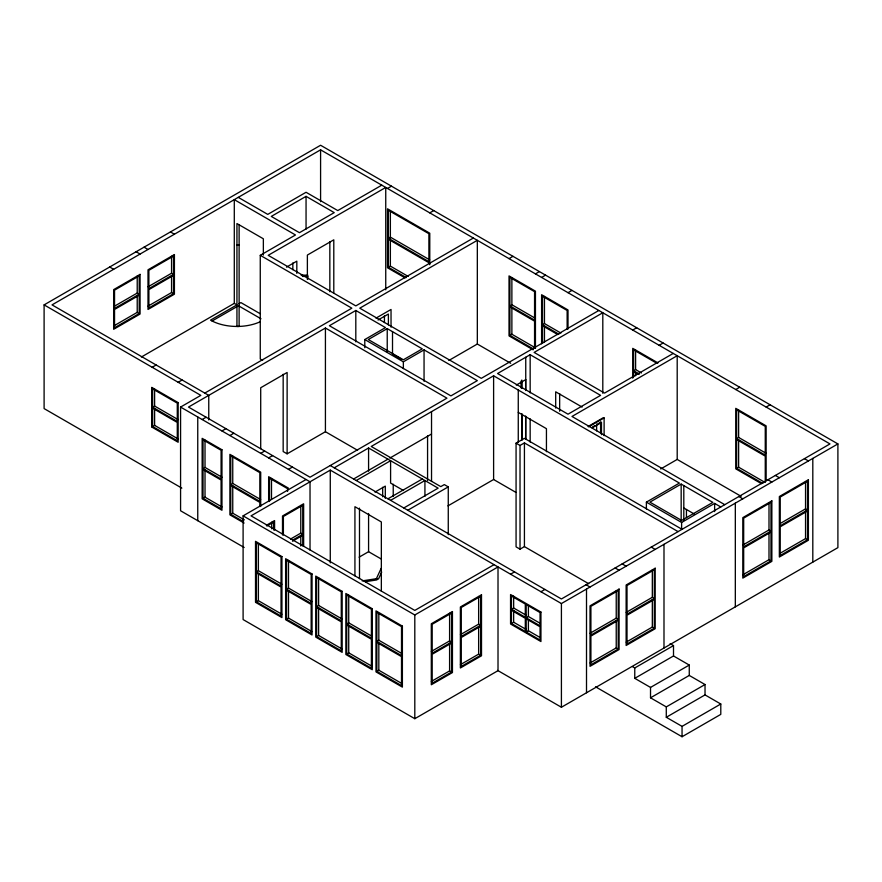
<?xml version="1.0" encoding="UTF-8"?>
<svg xmlns="http://www.w3.org/2000/svg" width="882" height="882" viewBox="0 0 882 882"><rect width="100%" height="100%" fill="white"/><g stroke="black" fill="none" stroke-linecap="round" stroke-linejoin="round"><path stroke-width="1.32" d="M381.2 568.284L376.371 578.702L376.934 579.915L365.335 581.712M381.697 572.087L378.477 579.033L376.371 578.702L362.193 580.896M181.835 488.11L44.1 408.587L44.1 304.885L320.585 145.254L837.9 443.922L837.9 547.634L561.415 707.254L497.569 670.397M330.276 465.531L561.415 598.977L829.973 443.922L320.585 149.83L52.027 304.885L208.758 395.368L208.758 419.931M113.734 306.616L137.217 293.067L139.202 294.202L139.202 275.901L114.539 290.145L114.539 308.446L139.202 294.202M148.077 286.793L171.56 273.233L173.534 274.379L173.534 256.078L148.882 270.311L148.882 288.612L173.534 274.379M306.054 196.344L271.281 216.421L299.45 232.694L334.234 212.617L306.054 196.344L306.054 229.1M113.734 325.943L137.217 312.382L139.202 313.529L139.202 295.227L114.539 309.461L114.539 327.762L139.202 313.529M148.077 306.109L171.56 292.559L173.534 293.695L173.534 275.393L148.882 289.627L148.882 307.928L173.534 293.695M262.649 360.396L260.267 359.029L260.267 255.317L295.492 234.976L234.292 199.652L234.292 303.364L141.374 357.012M381.785 185.165L337.762 210.578L306.054 192.276L267.753 214.392L238.261 197.359M387.507 188.461L391.465 186.179M286.474 267.136L296.815 261.16L296.815 273.365M238.923 303.739L240.896 302.592L260.422 313.871M234.292 303.364L236.938 304.885L210.522 320.133L212.066 321.026L237.335 306.44M152.189 367.287L156.147 364.994M429.777 212.871L433.735 210.578M388.389 238.283L428.895 261.667L428.895 233.708L388.389 210.324L388.389 238.283L390.373 237.148L429.677 259.837M406.26 277.576L388.389 267.268L388.389 239.298L390.373 238.162M178.164 382.281L182.122 379.999M388.389 267.268L390.373 266.121L408.234 276.441M152.63 407.197L177.282 421.431L177.282 403.129L152.63 388.896L152.63 407.197L154.604 406.051L178.087 419.6M244.171 547.49L180.578 510.777L180.578 407.065L200.831 395.368L44.1 304.885M204.8 393.085L351.841 308.182L260.267 255.317M473.358 238.03L355.81 305.9L268.194 255.317L385.743 187.447L385.743 289.792M152.63 426.513L177.282 440.746L177.282 422.445L152.63 408.212L152.63 426.513L154.604 425.367L178.087 438.927M325.425 328.016L188.505 407.065L310.023 477.217L446.942 398.168L325.425 328.016L325.425 431.717L287.124 453.833L283.166 451.551L283.166 374.277M364.784 339.548L385.467 327.597L355.81 310.475L329.394 325.723L450.911 395.886L477.327 380.627L424.055 349.878L403.361 361.818L364.784 339.548L364.784 347.74M375.975 318.148L391.035 309.461L391.035 327.156M202.154 419.523L206.123 417.23M378.047 320.001L388.389 314.036L388.389 324.874M387.231 328.622L368.301 339.548L403.361 359.79L422.291 348.853L387.231 328.622L387.231 351.819M509.024 258.624L512.982 256.331M221.966 430.956L225.935 428.674M229.893 435.532L233.851 433.249M535.44 273.872L539.398 271.579M203.036 468.574L221.084 479.003L221.084 450.272L203.036 439.853L203.036 468.574L205.021 467.438L221.944 477.206M541.603 277.433L545.561 275.14M509.906 305.9L534.558 320.133L534.558 291.666L509.906 277.433L509.906 305.9L511.88 304.753L535.363 318.314M260.708 453.326L264.677 451.044M268.635 457.901L272.593 455.619M203.036 498.319L221.084 508.738L221.084 480.017L203.036 469.599L203.036 498.319L205.021 497.172L221.944 506.941M230.775 484.593L259.826 501.373L259.826 472.642L230.775 455.873L230.775 484.593L232.749 483.446L260.653 499.554M448.861 360.462L477.327 344.024L510.678 363.285M568.019 292.681L571.977 290.398M534.558 348.269L534.558 321.147L509.906 306.914L509.906 335.38L511.88 334.245L535.363 347.795M288.447 469.345L292.405 467.052M567.137 329.449L567.137 310.475L542.485 296.242L542.485 324.708L544.459 323.562L560.897 333.054M259.826 506.488L259.826 502.387L230.775 485.607L230.775 514.327L232.749 513.192L244.38 519.895M243.101 515.86L414.805 614.986L498.01 566.95L498.01 670.662L414.805 718.698L243.101 619.561L243.101 515.86L306.054 479.51M598.834 310.475L481.285 378.345L359.768 308.182L477.327 240.323L477.327 344.024M837.9 443.922L561.415 603.553L330.276 470.106L251.028 515.86L414.805 610.41L494.052 564.656M334.234 467.813L368.577 447.99L438.133 488.154L403.802 507.977M646.385 508.958L646.385 502.134L679.405 483.071L493.611 375.798L371.223 446.468L440.78 486.621L444.308 484.593L448.265 486.875L448.265 534.635M530.159 354.707L497.569 373.516L568.019 414.187L600.598 395.368L530.159 354.707L530.159 392.909M266.364 525.308L274.578 520.556L274.578 530.049M266.86 526.036L273.696 522.089L273.696 529.983M353.605 479.003L387.948 459.169M389.811 458.1L431.53 434.01M516.301 385.07L525.749 379.613M356.251 480.525L390.594 460.702L390.594 483.071L403.504 490.524M632.736 330.044L636.694 327.762M290.52 539.067L300.773 533.136L302.758 534.283L302.758 505.309L283.387 516.488L283.387 534.933M374.971 492.09L385.302 486.114L385.302 498.319M292.504 540.203L302.758 534.283M292.504 541.228L302.758 535.297L302.758 545.837M256.397 571.834L281.049 586.067L281.049 557.082L256.397 542.849L256.397 571.834L258.382 570.687L281.854 584.237M387.948 498.826L422.291 479.003M390.594 500.348L424.926 480.525L424.926 496.312M659.152 345.303L663.11 343.01M657.101 363.428L633.618 349.878L633.618 370.716L635.602 369.569L641.468 372.965M588.746 583.752L524.426 546.62L520.027 549.155L516.069 546.873L516.069 443.161L524.426 438.332L682.051 529.332M673.242 353.428L604.556 393.085L534.117 352.414L602.803 312.757L602.803 393.273M407.76 510.259L448.265 486.875M516.069 443.161L520.027 445.443L524.426 442.907L678.082 531.614M256.397 601.822L281.049 616.055L281.049 587.081L256.397 572.848L256.397 601.822L258.382 600.675L281.854 614.236M286.507 589.22L311.17 603.453L311.17 574.469L286.507 560.235L286.507 589.22L288.491 588.073L311.974 601.623M359.106 557.17L368.577 551.702L381.112 558.934M447.935 505.882L493.611 479.51L515.915 492.388M588.029 426.524L603.509 417.583L604.115 417.936L604.115 435.631M588.636 426.866L604.115 417.936M592.528 426.976L595.041 425.521M597.136 424.308L600.874 422.158L601.48 422.511L601.48 434.705M592.153 427.891L601.48 422.511M286.507 619.208L311.17 633.441L311.17 604.468L286.507 590.234L286.507 619.208L288.491 618.062L311.974 631.622M316.627 606.596L341.279 620.84L341.279 591.855L316.627 577.622L316.627 606.596L318.611 605.46L342.084 619.01M735.753 389.524L739.722 387.242M316.627 636.595L341.279 650.828L341.279 621.854L316.627 607.621L316.627 636.595L318.611 635.448L342.084 649.009M346.736 623.982L371.399 638.226L371.399 609.242L346.736 595.008L346.736 623.982L348.721 622.846L372.204 636.396M766.138 407.065L770.096 404.772M660.706 468.959L677.2 459.434L741.156 496.346M346.736 653.981L371.399 668.214L371.399 639.241L346.736 625.007L346.736 653.981L348.721 652.834L372.204 666.395M376.857 641.368L401.508 655.613L401.508 626.628L376.857 612.395L376.857 641.368L378.83 640.233L402.313 653.783M736.635 438.586L765.256 455.112L765.256 426.381L736.635 409.865L736.635 438.586L738.62 437.439L766.05 453.271M510.557 574.193L514.526 571.9M681.169 484.086L649.902 502.134L681.61 520.435L712.865 502.387L681.169 484.086L681.169 520.931M376.857 671.367L401.508 685.601L401.508 656.627L376.857 642.394L376.857 671.367L378.83 670.221L402.313 683.782M765.256 482.112L765.256 456.126L736.635 439.6L736.635 468.32L738.62 467.184L764.848 482.322M431.353 651.445L449.588 640.916L451.562 642.063L451.562 613.078L432.191 624.269L432.191 653.242L451.562 642.063M460.415 634.665L478.639 624.136L480.624 625.283L480.624 596.309L461.253 607.489L461.253 636.473L480.624 625.283M540.942 591.734L544.9 589.441M511.439 609.275L525.308 617.279L525.308 604.06L511.439 596.056L511.439 609.275L513.644 607.996L526.356 615.338M646.385 502.134L681.61 522.464L714.629 503.402L720.792 506.963M511.439 623.508L525.308 631.512L525.308 618.293L511.439 610.289L511.439 623.508L513.644 622.229L526.356 629.572M526.19 617.786L540.06 625.79L540.06 612.571L526.19 604.567L526.19 617.786L528.395 616.518L539.949 623.188M431.353 681.433L449.588 670.915L451.562 672.051L451.562 643.077L432.191 654.257L432.191 683.241L451.562 672.051M460.415 664.664L478.639 654.135L480.624 655.282L480.624 626.297L461.253 637.488L461.253 666.461L480.624 655.282M526.19 632.019L540.06 640.023L540.06 626.804L526.19 618.8L526.19 632.019L528.395 630.751L539.949 637.421M590.113 633.243L616.231 618.172L618.205 619.307L618.205 590.587L590.907 606.342L590.907 635.073L618.205 619.307M626.22 612.395L652.327 597.323L654.312 598.47L654.312 569.739L627.014 585.505L627.014 614.225L654.312 598.47M742.887 545.043L768.994 529.961L770.978 531.107L770.978 502.387L743.68 518.142L743.68 546.862L770.978 531.107M780.614 523.258L805.542 508.87L807.526 510.005L807.526 481.285L780.228 497.051L780.228 525.771L807.526 510.005M807.526 511.031L780.228 526.786L780.228 555.506L807.526 539.751L807.526 511.031L805.542 509.884M590.113 662.977L616.231 647.906L618.205 649.053L618.205 620.322L590.907 636.087L590.907 664.808L618.205 649.053M626.22 642.14L652.327 627.058L654.312 628.204L654.312 599.484L627.014 615.239L627.014 643.97L654.312 628.204M742.887 574.777L768.994 559.706L770.978 560.853L770.978 532.122L743.68 547.887L743.68 576.608L770.978 560.853M780.614 552.992L805.542 538.604L807.526 539.751M634.764 667.961L673.506 645.591L673.506 655.965L634.764 678.335L634.764 667.961L632.504 666.66M650.519 687.431L689.261 665.061L689.261 675.436L650.519 697.805L650.519 687.431L634.764 678.335M666.285 706.901L705.027 684.531L705.027 694.906L666.285 717.275L666.285 706.901L650.519 697.805M666.285 717.275L682.051 726.371L720.792 704.012L720.792 714.376L682.051 736.746L595.537 686.802M236.938 245.108L239.121 245.108M301.082 275.151L307.752 275.151L307.752 279.219M302.416 276.419L307.752 276.419M658.005 362.932L632.736 348.346L632.736 378.169M804.439 458.662L808.397 460.955M633.618 370.716L639.483 374.111M638.314 374.442L633.618 371.73L633.618 376.945M542.485 324.708L558.923 334.201M557.744 334.543L542.485 325.723L542.485 343.352M388.389 239.298L428.895 262.693M775.377 475.442L779.346 477.724M767.902 479.764L771.86 482.046M509.906 335.38L533.378 348.941M533.136 349.823L509.024 335.899L509.024 275.901L535.44 291.159L535.44 348.423M736.635 468.32L762.875 483.468M405.114 277.94L387.507 267.775L387.507 208.802L429.777 233.201L429.777 264.743M761.464 483.678L735.753 468.838L735.753 408.333L766.138 425.874L766.138 480.877M738.84 496.533L742.798 498.826M582.109 407.065L555.693 391.817L555.693 408.079M724.75 504.669L571.977 416.469L677.2 355.722L677.2 459.434M518.263 412.401L546.443 428.674L546.443 451.716M683.804 507.977L694.145 513.941M401.85 359.426L392.512 354.035L392.512 331.665M170.458 231.933L174.415 234.215M144.042 247.18L148 249.474M238.482 305.778L260.984 318.766M651.225 547.116L655.194 549.409M136.115 251.756L140.073 254.049M109.699 267.003L113.657 269.297M622.174 563.896L626.132 566.189M615.129 567.964L619.087 570.257M325.425 431.717L357.596 450.294M586.067 584.744L590.025 587.026M670.133 643.639L673.506 645.591M673.506 655.965L689.261 665.061M689.261 675.436L705.027 684.531M705.027 694.906L720.792 704.012M180.578 407.065L310.023 481.793L310.023 550.026M288.447 488.154L268.635 476.71L268.635 501.461M230.775 514.327L243.553 521.714M244.116 523.048L229.893 514.845L229.893 454.34L260.708 472.135L260.708 506.511M812.807 458.408L812.807 562.121M805.542 481.506L805.542 508.87M805.542 512.618L805.542 538.604M768.994 502.608L768.994 529.961M768.994 532.353L768.994 559.706M738.62 410.086L738.62 437.439M738.62 439.82L738.62 467.184M735.323 503.148L735.323 606.86M714.629 503.402L714.629 511.593M686.45 509.498L686.45 517.635M683.804 485.607L683.804 520.182M682.051 726.371L682.051 736.746M681.61 522.464L681.61 529.288M663.992 544.326L663.992 648.038M652.327 569.97L652.327 597.323M652.327 599.705L652.327 627.058M635.602 350.033L635.602 369.569M635.602 373.196L635.602 375.798M616.231 590.808L616.231 618.172M616.231 620.553L616.231 647.906M600.874 422.158L600.874 433.007M600.598 422.313L600.598 433.161M596.629 424.099L596.629 430.879M586.508 589.066L586.508 692.767M568.019 329.052L568.019 309.968L541.603 294.72L541.603 343.793M561.415 603.553L561.415 707.254M559.651 393.593L559.651 411.221M544.459 296.451L544.459 323.562M544.459 325.943L544.459 342.205M530.159 418.84L530.159 442.036M528.395 605.945L528.395 616.518M528.395 620.178L528.395 630.751M525.749 357.243L525.749 390.461M525.749 416.216L525.749 439.258M525.639 379.679L525.639 390.528M525.639 416.282L525.639 439.335M524.426 442.907L524.426 546.62M522.232 414.187L522.232 439.942M521.791 380.032L521.791 388.168M521.791 413.934L521.791 439.688M521.67 381.465L521.67 388.234M521.064 381.112L521.064 387.893M520.027 445.443L520.027 549.155M518.263 390.031L518.263 442.224M513.644 596.1L513.644 607.996M513.644 610.333L513.644 622.229M511.88 277.643L511.88 304.753M511.88 307.123L511.88 334.245M493.611 375.798L493.611 479.51M478.639 596.475L478.639 624.136M478.639 626.474L478.639 654.135M449.588 613.255L449.588 640.916M449.588 643.254L449.588 670.915M431.53 411.64L431.53 481.462M427.572 435.785L427.572 480.525M424.055 349.878L424.055 381.256M414.805 614.986L414.805 718.698M403.361 361.818L403.361 368.643M393.229 484.251L393.229 496.456M390.373 211.845L390.373 237.148M390.373 240.819L390.373 266.121M384.431 315.811L384.431 322.592M382.667 487.305L382.667 496.798M381.344 591.094L381.344 521.957L354.928 506.709L354.928 575.847M378.83 613.883L378.83 640.233M378.83 643.882L378.83 670.221M368.577 447.99L368.577 471.186M368.577 513.489L368.577 551.702M359.492 508.131L359.492 578.636M355.81 310.475L355.81 341.863M348.721 595.185L348.721 622.846M348.721 625.173L348.721 652.834M333.793 292.681L333.793 239.816L307.377 255.063L307.377 279.462M330.276 470.106L330.276 562.892M329.835 241.591L329.835 291.755M320.585 149.83L320.585 201.68M318.611 577.798L318.611 605.46M318.611 607.786L318.611 635.448M303.64 545.804L303.64 503.787L282.505 515.981L282.505 534.966M300.773 505.485L300.773 533.136M300.773 535.473L300.773 546.013M292.846 262.946L292.846 269.716M288.491 560.412L288.491 588.073M288.491 590.4L288.491 618.062M287.565 491.395L287.565 488.661L269.517 478.242L269.517 501.494M287.124 453.833L287.124 372.491L260.708 387.749L260.708 448.751M271.722 522.254L271.722 528.847M271.502 478.463L271.502 498.98M263.354 255.063L263.354 238.79L236.938 223.543L236.938 326.45L239.121 326.45L239.121 224.888M258.382 544.337L258.382 570.687M258.382 574.336L258.382 600.675M232.749 456.093L232.749 483.446M232.749 485.828L232.749 513.192M205.021 440.074L205.021 467.438M205.021 469.819L205.021 497.172M197.755 416.977L197.755 520.689M171.56 256.243L171.56 273.233M171.56 275.559L171.56 292.559M154.604 389.05L154.604 406.051M154.604 408.377L154.604 425.367M152.189 387.617L152.189 427.274M137.217 276.066L137.217 293.067M137.217 295.382L137.217 312.382M259.826 321.93A37.353 21.565 0 0 1 212.11 321.004M140.073 274.379L113.657 289.627L113.657 329.284L140.073 314.036L140.073 274.379M174.415 254.556L148 269.804L148 309.461L174.415 294.202L174.415 254.556M452.444 611.557L431.309 623.761L431.309 684.763L452.444 672.558L452.444 611.557M481.506 594.777L460.371 606.981L460.371 667.983L481.506 655.789L481.506 594.777M619.087 589.066L590.025 605.835L590.025 666.34L619.087 649.56L619.087 589.066M655.194 568.217L626.132 584.998L626.132 645.492L655.194 628.712L655.194 568.217M771.86 500.855L742.798 517.635L742.798 578.129L771.86 561.36L771.86 500.855M808.397 479.764L779.346 496.533L779.346 557.038L808.397 540.258L808.397 479.764M178.164 402.622L151.748 387.363L151.748 427.02L178.164 442.268L178.164 402.622M540.942 612.064L510.557 594.523L510.557 624.015L540.942 641.556L540.942 612.064M221.966 449.765L202.154 438.332L202.154 498.826L221.966 510.27L221.966 449.765M281.931 556.575L255.515 541.327L255.515 602.329L281.931 617.587L281.931 556.575M312.041 573.962L285.625 558.714L285.625 619.715L312.041 634.974L312.041 573.962M342.161 591.348L315.745 576.1L315.745 637.102L342.161 652.36L342.161 591.348M372.27 608.734L345.854 593.487L345.854 654.488L372.27 669.736L372.27 608.734M402.39 626.121L375.975 610.873L375.975 671.875L402.39 687.122L402.39 626.121"/></g></svg>
